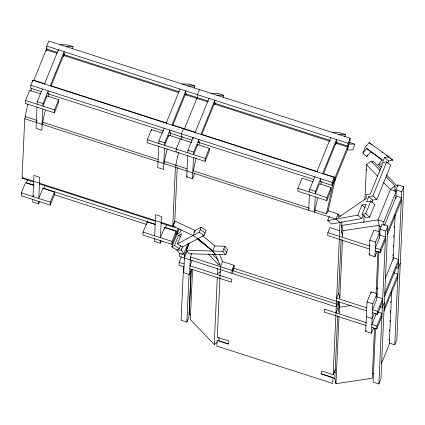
<?xml version="1.0" encoding="UTF-8"?>
<svg xmlns="http://www.w3.org/2000/svg" width="425" height="425" viewBox="0 0 425 425"><rect width="100%" height="100%" fill="white"/><g stroke="black" fill="none" stroke-linecap="round" stroke-linejoin="round"><path stroke-width="0.64" d="M34.042 185.47L25.5 182.713L21.383 192.854L21.25 195.798L50.224 205.137L54.342 194.995L54.474 192.058L42.681 188.254M25.649 116.482L24.735 118.734L22.073 177.57L172.752 226.137L193.088 235.514L198.039 238.606L212.675 251.037L215.459 254.517L220.474 266.672L217.281 337.275L228.873 341.009L228.74 343.953L217.148 340.218L216.883 346.099L332.786 383.456L333.051 377.575L321.459 373.841L321.592 370.897L333.184 374.632L335.245 369.564M40.386 93.819L29.676 90.366L25.558 100.507L25.426 103.45L54.4 112.79L58.517 102.648L58.65 99.71L46.681 95.848M320.062 181.502L332.042 185.364L334.098 180.296L334.231 177.352L32.879 80.219L30.818 85.287L30.685 88.23L41.406 91.683M32.826 81.393L32.879 80.219M32.842 199.532L32.725 202.077L38.521 203.947L39.498 201.535M37.018 107.185L36.061 128.355L41.852 130.22L42.813 109.05M37.15 104.242L37.267 101.697L42.41 89.022M38.521 203.947L38.638 201.397M48.073 93.829L48.206 90.892L43.058 103.562L42.946 106.112L47.063 95.97M46.091 50.989L46.144 49.815L56.86 53.268M57.322 52.487L46.601 49.034L46.734 46.091L48.795 41.023L350.147 138.157L350.014 141.1L347.953 146.168L335.978 142.306M50.224 205.137L50.357 202.194L54.474 192.058M54.4 112.79L54.533 109.847L58.65 99.71M58.273 51.005L58.326 49.826L44.471 83.953M63.474 56.594L63.527 55.42L51.181 85.834M155.13 224.501L147.199 221.94L143.082 232.082L142.949 235.025L171.928 244.364L176.046 234.223L176.178 231.285L164.587 227.545L160.469 237.687L161.426 216.516L155.63 214.646L154.673 235.817M162.355 133.137L151.374 129.598L147.257 139.735L147.124 142.678L205.078 161.357L209.196 151.22L209.328 148.277L197.359 144.42M147.146 223.12L147.199 221.94M151.321 130.773L151.374 129.598M154.541 238.76L154.424 241.304L160.22 243.174L161.202 240.762M158.716 146.413L157.76 167.583L163.556 169.447L164.512 148.282M158.849 143.469L158.966 140.925L164.108 128.249M160.22 243.174L160.337 240.624M170.228 131.936L169.772 133.062L169.904 130.119L164.762 142.789L164.645 145.339L168.762 135.198L191.691 142.593M164.533 228.724L164.587 227.545M168.709 136.377L168.762 135.198M171.928 244.364L172.061 241.421L176.178 231.285M176.104 152.017L176.237 149.074L180.354 138.938M177.23 167.519L174.808 221.069L172.959 226.929L160.979 223.067M175.695 233.83L176.959 234.239L177.092 231.296L178.234 228.48M181.363 136.797L181.496 133.854L183.552 128.786M185.688 93.867L185.821 90.923L171.966 125.051M181.353 256.875L179.148 262.305L179.015 265.248L184.03 266.863M194.592 173.719L192.53 178.787L186.734 176.922L187.691 155.752M187.823 152.809L187.94 150.264L193.088 137.588L193.035 138.768M183.547 266.167L181.098 320.232L186.894 322.102L188.955 317.034L191.101 269.562M188.44 245.554L184.567 255.101L183.765 272.749L189.561 274.619L191.739 269.248M192.53 178.787L193.487 157.622M199.208 141.275L198.751 142.402L198.884 139.458L193.736 152.129L193.619 154.679L197.737 144.542L197.683 145.717M186.894 322.102L189.04 274.63M197.28 97.601L197.413 94.658L199.468 89.59M189.561 274.619L190.357 256.966L191.813 253.39M191.234 269.413L189.205 314.245L190.368 314.622M192.589 269.461L190.32 319.573L214.258 344.484L217.382 342.183M198.512 238.457L198.459 239.631L200.717 241.984M205.078 161.357L205.211 158.413L209.328 148.277M214.662 103.206L214.795 100.263L200.94 134.39M214.258 344.484L217.303 277.233M217.451 273.934L217.69 268.658M218.939 341.031L219.087 337.732M232.958 270.815L233.091 267.872M234.122 265.338L233.989 268.281L231.928 273.349L232.066 270.412L234.122 265.338L222.53 261.603L219.523 254.309M313.034 181.703L302.053 178.165L297.936 188.302L297.803 191.245L326.777 200.584L330.894 190.448L331.027 187.505L319.435 183.77L315.323 193.906L315.435 191.362L320.583 178.686L320.45 181.629M308.704 210.263L309.395 194.979M309.527 192.036L309.639 189.492L314.787 176.816M315.185 196.849L314.495 212.133L315.414 209.881M326.777 200.584L326.91 197.641L331.027 187.505M339.665 230.717L329.906 227.566L327.845 232.64L327.712 235.577L369.415 249.023M332.042 185.364L332.175 182.421L334.231 177.352M335.851 144.394L335.904 143.214L323.553 173.628M314.452 209.86L326.432 213.722L328.148 210.8L335.012 180.306L335.144 177.368L347.496 146.949L335.516 143.092M333.184 374.632L340.064 222.482L336.063 219.082L24.735 118.734M374.515 328.1L372.247 378.213L335.957 383.711L334.847 378.388L337.678 315.754M338.002 308.497L338.305 301.904L336.244 306.972L179.414 256.424L179.547 253.481L176.763 250.001L171.812 246.909L179.015 229.171M338.661 293.994L341.137 239.195M341.434 232.677L341.913 222.031M335.957 383.711L339.001 316.46M339.15 313.161L339.655 301.957M339.803 298.658L342.46 239.976M342.608 236.677L342.874 230.743L341.764 225.42L378.048 219.922L383.844 221.786L383.695 225.085M347.496 146.949L347.363 149.892L335.012 180.306L333.296 183.228L326.432 213.722M347.953 146.168L348.086 143.225L350.147 138.157M363.837 222.615L364.167 215.363M364.884 199.538L366.462 164.592L371.142 161.133L380.173 170.537M373.665 327.893L371.487 333.258L365.691 331.388L367.025 301.973L371.142 291.837L376.933 293.702L376.667 299.588L372.55 309.724L377.57 311.344L377.437 314.282L372.417 312.667M377.124 251.409L374.946 256.774L369.15 254.904L369.814 240.199L373.931 230.058L379.727 231.928L379.44 238.324M371.078 293.144L371.142 291.837M371.487 333.258L372.821 303.843L376.933 293.702M374.946 256.774L375.61 242.064L379.727 231.928M376.093 293.16L377.974 251.616M378.898 231.179L379.164 225.245L378.048 219.922L390.4 189.508L395.08 186.049L386.049 176.646M375.982 314.808L376.04 313.528M375.509 328.042L373.065 382.112L378.861 383.977L380.917 378.909L387.834 225.941L382.038 224.071L379.982 229.144L379.711 235.078M376.911 297.054L378.967 251.558M371.753 327.372L376.773 328.993L376.906 326.049L382.054 313.379L377.995 312.072M375.211 250.888L380.232 252.508L380.364 249.565L385.512 236.895L379.716 235.025L380.173 233.899M378.861 383.977L385.778 231.009L387.834 225.941M394.841 191.324L395.08 186.049M389.098 340.276L389.157 338.959M389.518 331.048L389.576 329.726M389.932 321.815L389.991 320.498M390.352 312.587L390.442 310.606M390.798 302.696L390.857 301.378M391.218 293.462L391.276 292.145M392.913 255.882L392.976 254.564M393.332 246.649L393.391 245.331M393.752 237.421L393.837 235.439M394.198 227.529L394.257 226.212M394.612 218.301L394.676 216.978M395.834 191.266L395.898 189.948L397.954 184.88L403.75 186.745L396.833 339.713L394.772 344.781L388.981 342.917M391.664 291.592L389.279 344.34L381.374 363.805M393.093 259.946L395.123 215.108M395.866 198.624L396.196 191.372L390.4 189.508L383.626 182.452M397.896 186.198L397.954 184.88M394.772 344.781L401.694 191.813L403.75 186.745M27.938 103.881L25.075 116.583L37.055 120.445M30.797 91.173L31.514 87.996M42.835 121.162L45.268 110.362M48.413 96.385L48.987 93.845M164.39 161.027L167.11 148.957M170.117 135.612L170.685 133.073M175.753 165.15L178.612 152.447M181.475 139.74L182.192 136.563M193.37 170.367L196.084 158.297M199.235 144.319L199.522 143.05M315.212 208.957L317.645 198.156M320.79 184.184L321.364 181.64M46.75 50.41L47.117 49.242M33.633 182.017L22.286 178.362L22.652 177.188M64.132 56.015L64.504 54.846M72.553 48.482L73.105 46.723L67.309 44.859L60.382 44.758M185.837 95.243L186.389 93.484M194.066 88.299L194.804 85.951L189.008 84.086L182.086 83.985M197.423 98.983L197.795 97.808M214.811 104.582L215.363 102.829M223.04 97.638L223.784 95.29L217.988 93.426L211.06 93.325M336.51 143.815L337.067 142.056M344.744 136.866L345.483 134.523L339.687 132.653L332.759 132.552M354.694 144.112L352.846 149.972L347.363 149.892L349.212 144.032L354.694 144.112L349.021 142.279M46.144 49.815L33.793 80.229L45.14 83.89M46.601 49.034L47.058 47.908M50.262 85.823L64.122 51.696L63.989 54.639L64.446 53.513M36.327 122.469L36.784 121.343M42.123 124.339L43.037 122.087M27.556 179.913L26.414 182.729L33.979 185.167M33.458 195.399L32.975 196.589L33.931 175.419L39.727 177.289L38.771 198.459L42.888 188.317M43.802 188.333L44.944 185.518M166.17 123.181L180.025 89.053M172.879 125.062L185.231 94.647M163.822 163.567L164.735 161.314M184.471 128.796L196.817 98.382M176.327 165.049L175.413 167.301L172.752 226.137L174.808 221.069L195.144 230.446L201.174 227.221L206.125 230.308L204.064 235.376L182.383 246.989L177.432 243.902L181.549 233.761L178.537 235.376L174.42 245.512L171.812 246.909M195.144 132.52L209.004 98.393M201.854 134.401L214.205 103.987M165.5 227.561L166.643 224.745M186.734 176.922L187.149 175.907M181.114 229.808L179.972 232.624L176.959 234.239M188.068 243.472L183.951 253.608L181.167 250.128L176.763 250.001L179.371 248.604L180.583 245.618M181.167 250.128L182.623 246.548M202.624 235.678L214.737 245.969L224.905 246.261L227.688 249.741L225.633 254.814L189.035 253.757L186.251 250.272L189.157 243.116M193.088 235.514L195.144 230.446L193.88 232.448M184.434 258.039L187.096 251.478M177.432 243.902L199.113 232.289L201.174 227.221M190.225 259.909L190.713 258.713M192.143 260.424L189.959 265.79L231.662 279.236L231.529 282.173L189.826 268.733M212.675 251.037L214.737 245.969M225.633 254.814L222.849 251.329L224.905 246.261M220.474 266.672L222.53 261.603M316.843 171.748L330.703 137.626M322.639 173.618L336.499 139.49L336.366 142.433L336.823 141.307M363.056 215.555L361.845 218.535L331.681 224.002L327.68 220.602L329.322 216.543M336.063 219.082L338.119 214.009L328.02 210.758M382.543 160.358L370.701 151.815L366.823 156.581L362.822 153.181L365.197 147.326L369.075 142.561L388.785 156.782L392.79 160.183L388.599 160.942L384.593 157.542L382.537 162.61L386.729 161.851L390.729 165.251L376.874 199.378L372.683 200.138L368.677 196.738L366.621 201.806L370.812 201.046L374.813 204.446L369.67 217.122L366.037 217.775L362.036 214.375L366.153 204.239L361.962 204.999L357.845 215.135L327.68 220.602M366.823 156.581L367.535 154.827M366.196 170.473L366.669 169.304M362.036 214.375L365.665 213.717L370.812 201.046M368.677 196.738L372.868 195.978L386.729 161.851M371.769 202.39L372.683 200.138M387.685 163.195L388.599 160.942M335.978 312.858L338.034 307.79L339.001 312.402M370.037 244.89L369.548 246.08L327.845 232.64M369.15 254.904L369.633 253.714M383.844 221.786L396.196 191.372M379.461 237.809L375.344 247.95L380.364 249.565M384.567 225.239L395.93 197.258M387.568 231.822L401.423 197.699L395.632 195.829M380.232 252.508L385.379 239.833M387.435 234.765L401.29 200.643M385.231 278.497L393.136 259.032M365.691 331.388L366.175 330.198M374.335 313.183L372.151 318.548L366.355 316.683M376.003 314.293L371.886 324.434L376.906 326.049M377.57 311.344L382.718 298.669L376.922 296.799M384.774 293.601L398.634 259.473L392.838 257.608M377.437 314.282L382.585 301.612M384.641 296.544L398.501 262.416M384.375 302.425L382.319 307.493L379.998 306.749M400.292 263.229L398.236 268.297L395.914 267.553M384.11 308.306L397.965 274.183L393.911 272.877M376.773 328.993L381.921 316.317M383.977 311.249L397.832 277.127M362.822 153.181L366.701 148.41L382.303 159.673L378.425 164.443L381.432 166.993M219.491 263.851L218.477 264.594L208.091 253.783M218.078 273.424L220.612 271.554M371.694 162.318L373.251 161.165L380.582 168.794M384.593 157.542L388.785 156.782M378.425 164.443L382.617 163.683L370.271 194.097L366.079 194.857L366.35 198.332L338.39 217.483L338.119 214.009L340.622 216.139M342.874 230.743L379.164 225.245M351.082 305.463L339.416 307.227L338.305 301.904M66.178 46.628L73.105 46.723M187.882 85.855L194.804 85.951M216.856 95.195L223.784 95.29M338.555 134.422L345.483 134.523M22.286 178.362L23.503 178.378M172.959 226.929L175.398 226.961M186.251 250.272L222.849 251.329M183.951 253.608L179.547 253.481L184.567 255.101M46.734 46.091L348.086 143.225M63.623 54.522L178.994 91.71M185.3 93.739L207.995 101.054M214.301 103.089L330.305 140.478M63.166 55.303L178.537 92.491M184.838 94.52L208.165 102.043M213.839 103.87L329.842 141.259M395.898 189.948L401.694 191.813M50.814 85.717L166.818 123.107M172.492 124.939L195.819 132.457M201.492 134.284L317.491 171.679M323.165 173.506L335.144 177.368M333.752 179.903L335.012 180.306M30.818 85.287L332.175 182.421M47.712 93.713L163.71 131.107M169.384 132.935L192.079 140.25M198.385 142.285L313.756 179.472M37.267 101.697L43.058 103.562M158.966 140.925L164.762 142.789M187.94 150.264L193.736 152.129M309.639 189.492L315.435 191.362M25.558 100.507L54.533 109.847M147.257 139.735L205.211 158.413M297.936 188.302L326.91 197.641M378.941 226.18L381.262 226.923M379.982 229.144L385.778 231.009M42.102 122.071L158.1 159.46M163.774 161.293L187.101 168.81M192.775 170.637L309.405 208.234M369.814 240.199L375.61 242.064M376.152 287.953L377.889 288.511M39.307 183.844L155.306 221.239M43.435 188.217L155.024 224.182M165.113 227.433L177.092 231.296M54.023 194.613L146.694 224.485M367.025 301.973L372.821 303.843M21.383 192.854L50.357 202.194M143.082 232.082L172.061 241.421M366.759 307.854L336.642 298.148L338.704 293.08L339.665 297.691M336.51 301.091L366.626 310.797M233.739 268.202L337.041 301.5M190.357 256.966L336.377 304.034M179.148 262.305L184.163 263.925M366.09 322.564L324.387 309.124L324.254 312.062L365.957 325.507M372.289 373.262L374.032 373.825M333.891 372.114L335.112 372.507M219.571 341.233L228.39 344.075M320.987 373.92L334.847 378.388M200.143 229.755L205.094 232.842M199.113 232.289L204.064 235.376M178.537 235.376L180.737 236.746M174.42 245.512L179.371 248.604M381.602 152.107L382.67 152.878M386.399 155.571L389.061 157.494M390.123 158.259L392.79 160.183M196.972 238.648L210.991 249.703M369.075 142.561L372.077 145.111M366.701 148.41L370.701 151.815M372.868 195.978L376.874 199.378M361.962 204.999L364.963 207.549M365.665 213.717L369.67 217.122M357.845 215.135L361.845 218.535M198.039 238.606L212.006 250.516L215.459 254.517M386.538 174.988L397.529 186.432M366.462 164.592L377.756 176.343M212.463 254.203L218.333 260.312M223.879 248.795L226.658 252.275M341.498 231.306L342.46 235.917"/></g></svg>
